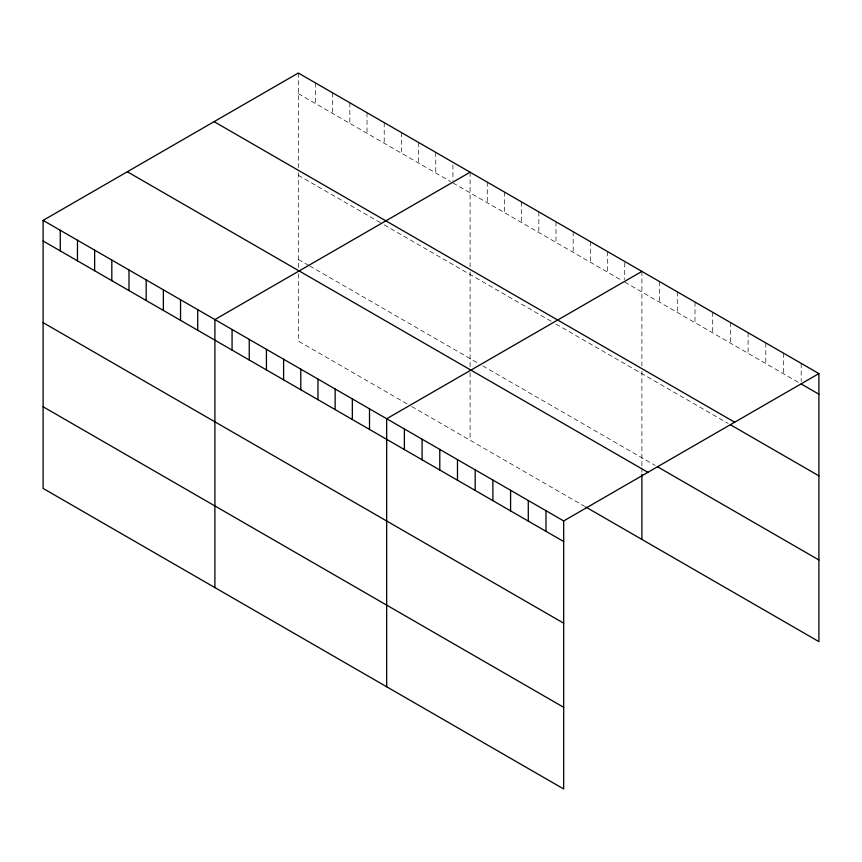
<?xml version="1.0" encoding="UTF-8"?>
<svg xmlns="http://www.w3.org/2000/svg" width="862" height="862" viewBox="0 0 862 862"><rect width="100%" height="100%" fill="white"/><g stroke="black" fill="none" stroke-linecap="round" stroke-linejoin="round"><path stroke-width="0.65" stroke-dasharray="4.31 3.23" d="M298.317 93.635L450.643 181.58M452.927 182.906L621.286 280.107M624.724 282.089L798.988 382.696M298.317 175.288L381.92 223.56M384.215 224.885L553.716 322.744M556.001 324.069L728.185 423.468M298.317 259.408L308.618 265.367M309.77 266.024L478.13 363.225M482.709 365.865L655.174 465.448M407.112 403.879L298.317 341.061L298.317 273.448M411.702 406.519L584.641 506.371M801.197 363.376L801.197 381.403M783.504 353.151L783.504 373.763M765.801 342.936L765.801 363.538M748.097 332.721L748.097 353.323M730.405 322.496L730.405 343.098M712.702 312.281L712.702 332.883M694.998 302.066L694.998 322.668M677.306 291.841L677.306 312.443M659.602 281.626L659.602 302.228M641.899 271.401L641.899 366.005M641.899 371.102L641.899 466.708M641.899 467.98L641.899 473.087M624.724 262.77L624.724 279.514M607.538 251.564L607.538 272.166M590.362 241.651L590.362 262.253M573.187 231.727L573.187 252.329M556.001 221.814L556.001 242.416M538.825 211.89L538.825 232.492M521.65 201.977L521.65 222.579M504.464 192.054L504.464 212.655M487.289 182.141L487.289 202.742M470.102 172.217L470.102 266.821M470.102 271.918L470.102 367.524M470.102 372.632L470.102 440.245M452.927 164.879L452.927 180.33M435.752 152.38L435.752 172.982M418.566 142.467L418.566 163.069M401.39 132.543L401.39 153.145M384.215 122.63L384.215 143.232M367.029 112.706L367.029 133.308M349.853 102.793L349.853 123.395M332.678 92.87L332.678 113.472M315.492 82.957L315.492 103.559M298.317 73.033L298.317 167.637M298.317 172.734L298.317 268.341"/><path stroke-width="1.29" d="M43.1 220.381L563.683 520.939L563.683 788.967L43.1 488.409L43.1 220.381L298.317 73.033L818.9 373.591L818.9 641.619L585.783 507.028M470.102 172.217L214.897 319.565L214.897 587.593M641.899 271.401L386.682 418.749L386.682 686.777M563.683 520.939L818.9 373.591M801.197 383.978L818.9 394.193M214.088 121.661L734.683 422.218M730.405 424.75L818.9 475.846M657.394 466.719L818.9 559.966M127.317 171.754L647.912 472.311M43.1 240.983L563.683 541.541M43.1 322.636L563.683 623.194M43.1 406.756L563.683 707.314M641.899 474.359L641.899 539.429M545.991 510.724L545.991 531.326M528.287 500.499L528.287 521.101M510.584 490.284L510.584 510.886M492.881 480.069L492.881 500.671M475.188 469.844L475.188 490.446M457.485 459.629L457.485 480.231M439.782 449.404L439.782 470.016M422.089 439.189L422.089 459.791M404.386 428.974L404.386 449.576M369.507 408.836L369.507 429.438M352.332 398.912L352.332 419.514M335.146 388.999L335.146 409.601M317.97 379.075L317.97 399.677M300.795 369.162L300.795 389.764M283.609 359.238L283.609 379.84M266.433 349.325L266.433 369.927M249.247 339.402L249.247 360.004M232.072 329.489L232.072 350.091M197.71 309.652L197.71 330.254M180.535 299.728L180.535 320.33M163.36 289.815L163.36 310.417M146.174 279.891L146.174 300.493M128.998 269.978L128.998 290.58M111.812 260.055L111.812 280.656M94.637 250.142L94.637 270.743M77.461 240.218L77.461 260.82M60.275 230.305L60.275 250.907"/></g></svg>
